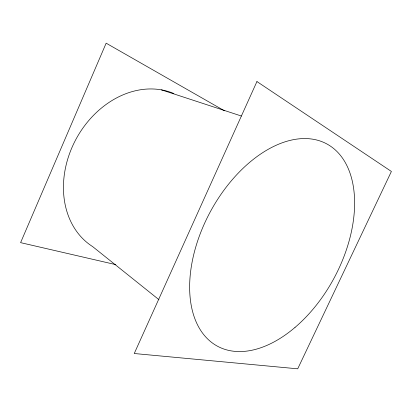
<?xml version="1.0" encoding="UTF-8"?>
<svg xmlns="http://www.w3.org/2000/svg" width="412" height="412" viewBox="0 0 412 412"><rect width="100%" height="100%" fill="white"/><g stroke="black" fill="none" stroke-linecap="round" stroke-linejoin="round"><path stroke-width="0.62" d="M115.818 264.643L20.6 242.642L106.147 43.178L224.416 110.776M161.453 89.862L241.381 116.03M158.929 299.663L92.659 246.608A86.824 69.587 -61.6 0 1 75.669 139.828A86.824 69.587 -61.6 0 1 173.879 93.545M256.933 81.561L134.245 353.517L297.711 368.822L391.4 171.454L256.933 81.561M295.007 327.422A114.974 70.21 -61.6 0 0 329.306 145.385A114.974 70.21 -61.6 0 0 192.054 262.372A114.974 70.21 -61.6 0 0 295.007 327.422"/></g></svg>
